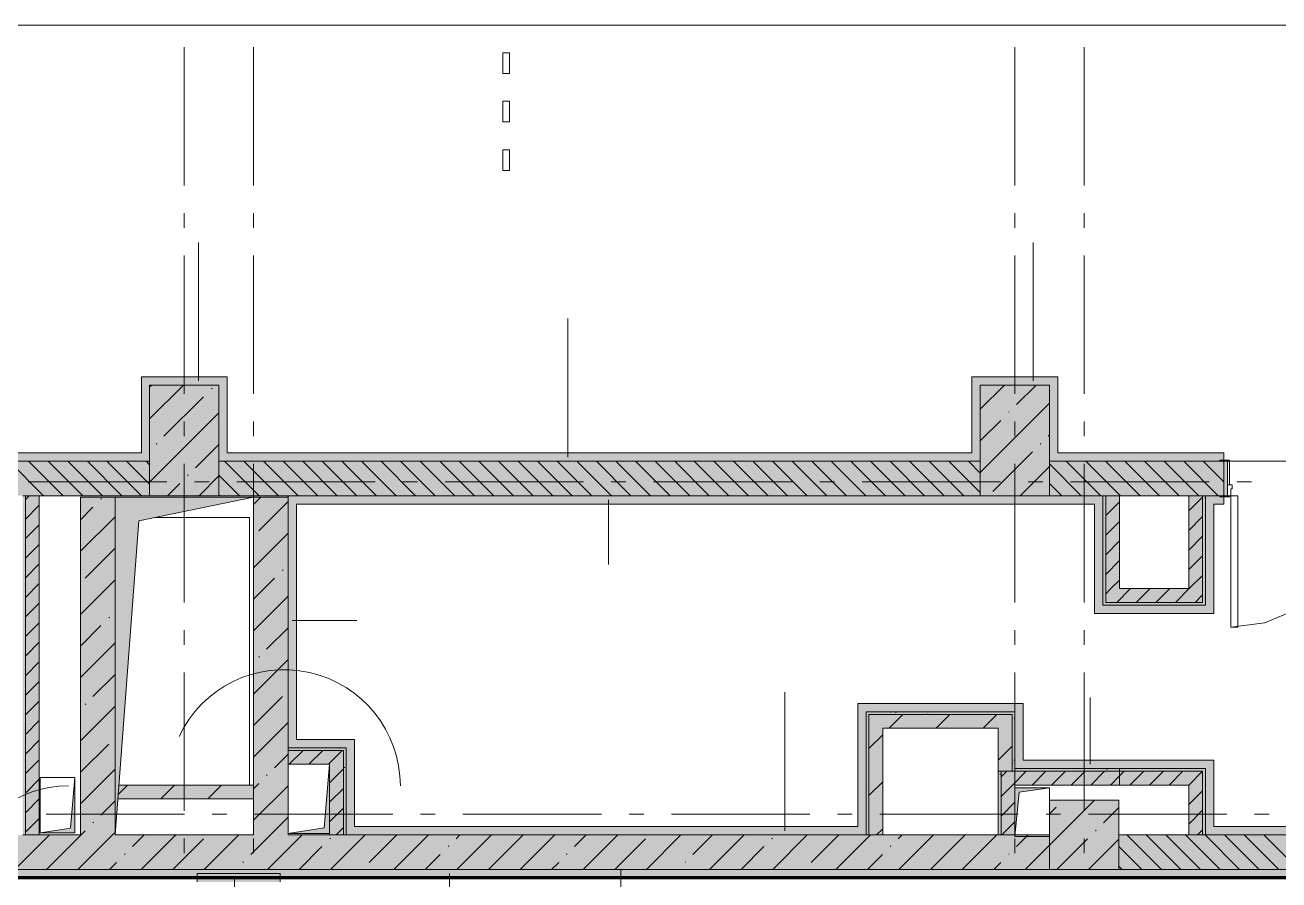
# Model space of a CAD drawing. Header units: millimetres. Extents: x -537608 to 253996, y -217170 to 186033.
# Drawn here: x -309926 to -300869, y -142975 to -136800 of the extents above; entities that cross this region are included whole.
import ezdxf

# ---------------------------------------------------------------- set-up
doc = ezdxf.new("R2010")
doc.units = ezdxf.units.MM
doc.layers.add('16) Лак 1.6м', color=160, linetype='Continuous', lineweight=90)
doc.layers.add('PDF _Геометрия', color=7, linetype='Continuous')
doc.layers.add('PDF _Сплошная заливка', color=7, linetype='Continuous', true_color=0xffffff)

msp = doc.modelspace()

# ---------------------------------------------------------------- hatches: boundary and pattern name
at = {"layer": 'PDF _Сплошная заливка', "true_color": 0xff7d7d, "transparency": 33554559}
for points in [[(-309086.1802, -139889.9758), (-309026.1817, -139889.9758), (-309026.1817, -139339.9755), (-309086.1802, -139339.9755), (-309086.1802, -139716.2732)], [(-308526.1794, -139889.9758), (-308466.1809, -139889.9758), (-308466.1809, -139339.9755), (-308526.1794, -139339.9755), (-308526.1794, -139716.2732)], [(-303086.1795, -139889.9758), (-303026.1809, -139889.9758), (-303026.1809, -139339.9755), (-303086.1795, -139339.9755), (-303086.1795, -139716.2732)], [(-302526.1787, -139889.9758), (-302466.1802, -139889.9758), (-302466.1802, -139339.9755), (-302526.1787, -139339.9755), (-302526.1787, -139716.2732)], [(-309467.4986, -139949.9764), (-309026.1817, -139949.9764), (-309026.1817, -139889.9758), (-314776.1856, -139889.9758), (-314776.1856, -139949.9764), (-311154.0372, -139949.9764)], [(-303026.1809, -139949.9764), (-303026.1809, -139889.9758), (-308526.1794, -139889.9758), (-308526.1794, -139949.9764), (-304407.8827, -139949.9764)], [(-308026.1815, -141959.6305), (-307966.183, -141959.6305), (-307966.183, -140199.9776), (-308026.1815, -140199.9776), (-308026.1815, -141142.7543)], [(-302200.118, -140259.9761), (-302140.1195, -140259.9761), (-302140.1195, -140199.9776), (-307966.183, -140199.9776), (-307966.183, -140259.9761), (-302721.3441, -140259.9761)], [(-301878.0747, -141050.9932), (-301340.116, -141050.9932), (-301340.116, -140990.9925), (-302140.1195, -140990.9925), (-302140.1195, -141050.9932)], [(-303911.1788, -142649.631), (-303851.1803, -142649.631), (-303851.1803, -141699.629), (-303911.1788, -141699.629), (-303911.1788, -142589.6303)], [(-302721.3441, -142109.6291), (-302716.177, -142109.6291), (-302716.177, -141699.629), (-302776.1798, -141699.629), (-302776.1798, -142109.6291)], [(-307606.1788, -142019.6291), (-307606.1788, -141959.6305), (-308026.1815, -141959.6305), (-308026.1815, -142019.6291), (-307780.96, -142019.6291)], [(-301400.1188, -142169.6298), (-301400.1188, -142109.6291), (-302776.1798, -142109.6291), (-302776.1798, -142169.6298), (-302020.1181, -142169.6298)], [(-301400.1188, -142589.6303), (-301340.116, -142589.6303), (-301340.116, -142109.6291), (-301400.1188, -142109.6291), (-301400.1188, -142569.2354)], [(-303911.1788, -142649.631), (-303911.1788, -142589.6303), (-307606.1788, -142589.6303), (-307606.1788, -142649.631), (-306094.4213, -142649.631)], [(-297136.1747, -142649.631), (-297136.1747, -142589.6303), (-301400.1188, -142589.6303), (-301400.1188, -142649.631), (-299348.2668, -142649.631)], [(-293991.175, -142959.6307), (-293991.175, -142899.63), (-305623.1783, -142899.63), (-305623.1783, -142959.6307), (-295975.1895, -142959.6307)]]:
    msp.add_hatch(color=11, dxfattribs=at).paths.add_polyline_path(points)
at = {"layer": 'PDF _Сплошная заливка', "transparency": 33554559}
for points in [[(-309026.1817, -140199.9776), (-308526.1794, -140199.9776), (-308526.1794, -139399.9762), (-309026.1817, -139399.9762), (-309026.1817, -139949.9764)], [(-303026.1809, -140199.9776), (-302526.1787, -140199.9776), (-302526.1787, -139399.9762), (-303026.1809, -139399.9762), (-303026.1809, -139949.9764)], [(-309276.1827, -142649.631), (-309276.1827, -140209.6293), (-309526.1795, -140209.6293), (-309526.1795, -142649.631), (-309467.4986, -142649.631)], [(-308151.1821, -142649.631), (-308026.1815, -142649.631), (-308026.1815, -140209.6293), (-308276.1826, -140209.6293), (-308276.1826, -142649.631)], [(-303851.1803, -142649.631), (-303831.1793, -142649.631), (-303831.1793, -141759.6297), (-303851.1803, -141759.6297), (-303851.1803, -142569.2354)], [(-303564.6134, -141779.6306), (-302796.1808, -141779.6306), (-302796.1808, -141759.6297), (-303831.1793, -141759.6297), (-303831.1793, -141779.6306), (-303731.1789, -141779.6306)], [(-302796.1808, -142189.6307), (-302796.1808, -141779.6306), (-302896.1769, -141779.6306), (-302896.1769, -142189.6307), (-302876.1802, -142189.6307)], [(-307626.1797, -142039.6301), (-307606.1788, -142039.6301), (-307606.1788, -142019.6291), (-308026.1815, -142019.6291), (-308026.1815, -142039.6301), (-307780.96, -142039.6301)], [(-307626.1797, -142139.6305), (-307626.1797, -142039.6301), (-308026.1815, -142039.6301), (-308026.1815, -142139.6305), (-307726.1802, -142139.6305)], [(-302020.1181, -142289.6312), (-302020.1181, -142189.6307), (-302876.1802, -142189.6307), (-302876.1802, -142289.6312), (-302721.3441, -142289.6312)], [(-302020.1181, -142189.6307), (-302020.1181, -142169.6298), (-302796.1808, -142169.6298), (-302796.1808, -142189.6307), (-302721.3441, -142189.6307)], [(-301420.1154, -142189.6307), (-301400.1188, -142189.6307), (-301400.1188, -142169.6298), (-302020.1181, -142169.6298), (-302020.1181, -142189.6307)], [(-302876.1802, -142649.631), (-302776.1798, -142649.631), (-302776.1798, -142289.6312), (-302876.1802, -142289.6312), (-302876.1802, -142569.2354)], [(-302526.1787, -142899.63), (-302026.1808, -142899.63), (-302026.1808, -142399.6299), (-302526.1787, -142399.6299), (-302526.1787, -142569.2354)], [(-302746.1806, -142899.63), (-302526.1787, -142899.63), (-302526.1787, -142649.631), (-302775.2799, -142650.5309), (-302776.1798, -142649.631), (-308151.1821, -142649.631), (-308151.1821, -142899.63), (-302776.1798, -142899.63)]]:
    msp.add_hatch(color=256, dxfattribs=at).paths.add_polyline_path(points)
at = {"layer": 'PDF _Сплошная заливка', "true_color": 0xff7d7d, "transparency": 33554559}
h = msp.add_hatch(color=11, dxfattribs=at)
h.paths.add_polyline_path([(-297076.1761, -139949.9764), (-297076.1761, -139889.9758), (-299266.1789, -139889.9758), (-299266.1789, -139941.9761), (-299236.1797, -139941.9761), (-299236.1797, -139949.9764), (-297661.7282, -139949.9764)], flags=0)
h.paths.add_polyline_path([(-301296.1784, -139949.9764), (-301296.1784, -139941.9761), (-301266.1792, -139941.9761), (-301266.1792, -139889.9758), (-302526.1787, -139889.9758), (-302526.1787, -139949.9764), (-301878.0747, -139949.9764)], flags=0)
at = {"layer": 'PDF _Сплошная заливка', "transparency": 33554559}
h = msp.add_hatch(color=256, dxfattribs=at)
h.paths.add_polyline_path([(-308016.1789, -140199.9776), (-308016.1789, -139949.9764), (-308526.1794, -139949.9764), (-308526.1794, -140199.9776)], flags=0)
h.paths.add_polyline_path([(-312441.2932, -140199.9776), (-309026.1817, -140199.9776), (-309026.1817, -139949.9764), (-314776.1856, -139949.9764), (-314776.1856, -140199.9776), (-312461.2941, -140199.9776)], flags=0)
h = msp.add_hatch(color=256, dxfattribs=at)
h.paths.add_polyline_path([(-294301.1768, -140199.9776), (-294051.1757, -140199.9776), (-294051.1757, -139949.9764), (-296576.1782, -139949.9764), (-296576.1782, -140199.9776), (-295975.1895, -140199.9776)], flags=0)
h.paths.add_polyline_path([(-298514.4403, -140199.9776), (-297076.1761, -140199.9776), (-297076.1761, -139949.9764), (-299266.1789, -139949.9764), (-299266.1789, -140199.9776), (-298534.4413, -140199.9776)], flags=0)
h.paths.add_polyline_path([(-301340.116, -140199.9776), (-301266.1792, -140199.9776), (-301266.1792, -139949.9764), (-302526.1787, -139949.9764), (-302526.1787, -140199.9776), (-301878.0747, -140199.9776)], flags=0)
h.paths.add_polyline_path([(-303026.1809, -140199.9776), (-303026.1809, -139949.9764), (-308016.1789, -139949.9764), (-308016.1789, -140199.9776), (-304407.8827, -140199.9776)], flags=0)
at = {"layer": 'PDF _Сплошная заливка', "true_color": 0xff7d7d, "transparency": 33554559}
h = msp.add_hatch(color=11, dxfattribs=at)
h.paths.add_polyline_path([(-298534.4413, -140259.9761), (-298534.4413, -140199.9776), (-299236.1797, -140202.6558), (-299236.1797, -140207.9758), (-299266.1789, -140207.9758), (-299266.1789, -140259.9761), (-298594.4441, -140259.9761)], flags=0)
h.paths.add_polyline_path([(-301340.116, -140259.9761), (-301266.1792, -140259.9761), (-301266.1792, -140207.9758), (-301296.1784, -140207.9758), (-301296.1784, -140199.9776), (-301340.116, -140199.9776)], flags=0)
at = {"layer": 'PDF _Сплошная заливка', "true_color": 0xe2e2e2, "transparency": 33554559}
for points in [[(-309276.1827, -142649.631), (-309104.1832, -140381.6288), (-308276.1826, -140209.6293), (-309276.1827, -140209.6293), (-309276.1827, -142569.2354)], [(-302776.1798, -142660.1396), (-302746.1806, -142340.1395), (-302526.1787, -142310.1381), (-302776.1798, -142310.1381), (-302776.1798, -142569.2354)]]:
    msp.add_hatch(color=254, dxfattribs=at).paths.add_polyline_path(points)
at = {"layer": 'PDF _Сплошная заливка', "transparency": 33554559}
h = msp.add_hatch(color=256, dxfattribs=at)
h.paths.add_polyline_path([(-308151.1821, -142899.63), (-308151.1821, -142649.631), (-310391.2927, -142649.631), (-310391.2927, -142899.63), (-309104.1832, -142899.63)], flags=0)
h.paths.add_polyline_path([(-311546.2927, -142899.63), (-311541.2935, -142899.63), (-311541.2935, -142649.631), (-315576.1848, -142649.631), (-315576.1848, -142899.63), (-312840.5759, -142899.63)], flags=0)
h = msp.add_hatch(color=256, dxfattribs=at)
h.paths.add_polyline_path([(-294301.1768, -142899.63), (-294301.1768, -142649.631), (-296576.1782, -142649.631), (-296576.1782, -142899.63), (-295975.1895, -142899.63)], flags=0)
h.paths.add_polyline_path([(-297076.1761, -142899.63), (-297076.1761, -142649.631), (-302026.1808, -142649.631), (-302026.1808, -142899.63), (-299348.2668, -142899.63)], flags=0)
at = {"layer": 'PDF _Сплошная заливка', "true_color": 0x6a8dc8, "transparency": 33554559}
msp.add_hatch(color=153, dxfattribs=at).paths.add_polyline_path([(-305623.1783, -142959.6307), (-305623.1783, -142899.63), (-310386.2936, -142899.63), (-310386.2936, -142959.6307), (-306094.4213, -142959.6307)])

# ---------------------------------------------------------------- linework, layer by layer
at = {"layer": '16) Лак 1.6м'}
for p, q in [((-305623.1783, -142959.6307), (-310386.2936, -142959.6307)), ((-293991.175, -142959.6307), (-305623.1783, -142959.6307))]:
    msp.add_line(p, q, dxfattribs=at)
at = {"layer": 'PDF _Геометрия', "color": 9, "lineweight": 9, "true_color": 0xc0c0c0}
for p, q in [((-312476.0247, -136799.9044), (-303476.0193, -136799.9044)), ((-303476.0193, -136799.9044), (-294476.0161, -136799.9044)), ((-306426.0194, -136999.9053), (-306476.0197, -136999.9053)), ((-306476.0197, -136999.9053), (-306476.0197, -137149.9059)), ((-306426.0194, -137149.9059), (-306426.0194, -136999.9053)), ((-306476.0197, -137149.9059), (-306426.0194, -137149.9059)), ((-306426.0194, -137349.9047), (-306476.0197, -137349.9047)), ((-306476.0197, -137349.9047), (-306476.0197, -137499.9053)), ((-306426.0194, -137499.9053), (-306426.0194, -137349.9047)), ((-306476.0197, -137499.9053), (-306426.0194, -137499.9053)), ((-306426.0194, -137699.9062), (-306476.0197, -137699.9062)), ((-306476.0197, -137699.9062), (-306476.0197, -137849.9047)), ((-306426.0194, -137849.9047), (-306426.0194, -137699.9062)), ((-306476.0197, -137849.9047), (-306426.0194, -137849.9047)), ((-301226.1773, -139949.9764), (-299306.1765, -139949.9764)), ((-299306.1765, -139949.9764), (-301226.1773, -139949.9764)), ((-308984.1904, -140356.7041), (-308304.1926, -140356.7041)), ((-308304.1926, -140356.7041), (-308304.1926, -142289.6312))]:
    msp.add_line(p, q, dxfattribs=at)
at = {"layer": 'PDF _Геометрия', "color": 253, "lineweight": 9, "true_color": 0xaaaaaa}
for p, q in [((-308776.1806, -136958.293), (-308776.1806, -137958.2952)), ((-308276.1826, -136958.293), (-308276.1826, -137958.2952)), ((-302776.1798, -136958.293), (-302776.1798, -137958.2952)), ((-302276.1776, -136958.293), (-302276.1776, -137958.2952)), ((-308776.1806, -138158.2939), (-308776.1806, -138264.1268)), ((-308276.1826, -138158.2939), (-308276.1826, -138264.1268)), ((-302776.1798, -138158.2939), (-302776.1798, -138264.1268)), ((-302276.1776, -138158.2939), (-302276.1776, -138264.1268)), ((-308776.1806, -138464.1277), (-308776.1806, -139464.1278)), ((-308276.1826, -138464.1277), (-308276.1826, -139464.1278)), ((-302776.1798, -138464.1277), (-302776.1798, -139464.1278)), ((-302276.1776, -138464.1277), (-302276.1776, -139464.1278)), ((-308776.1806, -139664.1286), (-308776.1806, -139769.9615)), ((-308276.1826, -139664.1286), (-308276.1826, -139769.9615)), ((-302776.1798, -139664.1286), (-302776.1798, -139769.9615)), ((-302276.1776, -139664.1286), (-302276.1776, -139769.9615)), ((-308776.1806, -139969.9623), (-308776.1806, -140969.9625)), ((-308276.1826, -139969.9623), (-308276.1826, -140969.9625)), ((-302776.1798, -139969.9623), (-302776.1798, -140969.9625)), ((-302276.1776, -139969.9623), (-302276.1776, -140969.9625)), ((-308902.9508, -140099.6283), (-309902.9509, -140099.6283)), ((-308597.115, -140099.6283), (-308702.9499, -140099.6283)), ((-307397.114, -140099.6283), (-308397.1184, -140099.6283)), ((-307091.2824, -140099.6283), (-307197.1174, -140099.6283)), ((-305891.2814, -140099.6283), (-306891.2816, -140099.6283)), ((-305585.4499, -140099.6283), (-305691.2806, -140099.6283)), ((-304385.4489, -140099.6283), (-305385.4491, -140099.6283)), ((-304079.6131, -140099.6283), (-304185.448, -140099.6283)), ((-302879.6121, -140099.6283), (-303879.6165, -140099.6283)), ((-302573.7805, -140099.6283), (-302679.6155, -140099.6283)), ((-301373.7796, -140099.6283), (-302373.7796, -140099.6283)), ((-301067.948, -140099.6283), (-301173.7787, -140099.6283)), ((-308276.1826, -140209.6293), (-309276.1827, -140209.6293)), ((-309276.1827, -140209.6293), (-309276.1827, -142649.631)), ((-308276.1826, -140209.6293), (-309104.1832, -140381.6288)), ((-308276.1826, -142649.631), (-308276.1826, -140209.6293)), ((-309104.1832, -140381.6288), (-309276.1827, -142649.631)), ((-308776.1806, -141169.9612), (-308776.1806, -141275.7961)), ((-308276.1826, -141169.9612), (-308276.1826, -141275.7961)), ((-302776.1798, -141169.9612), (-302776.1798, -141275.7961)), ((-302276.1776, -141169.9612), (-302276.1776, -141275.7961)), ((-308776.1806, -141475.7949), (-308776.1806, -142475.795)), ((-308276.1826, -141475.7949), (-308276.1826, -142475.795)), ((-302776.1798, -141475.7949), (-302776.1798, -142475.795)), ((-302276.1776, -141475.7949), (-302276.1776, -142475.795)), ((-307726.1802, -142139.6305), (-308026.1815, -142139.6305)), ((-308026.1815, -142139.6305), (-308026.1815, -142639.6305)), ((-307766.1821, -142599.6308), (-307726.1802, -142139.6305)), ((-307726.1802, -142639.6305), (-307726.1802, -142139.6305)), ((-309566.1815, -142234.2916), (-309816.1826, -142234.2916)), ((-309816.1826, -142234.2916), (-309816.1826, -142634.2912)), ((-309598.6824, -142601.7902), (-309566.1815, -142234.2916)), ((-309566.1815, -142634.2912), (-309566.1815, -142234.2916)), ((-302526.1787, -142310.1381), (-302776.1798, -142310.1381)), ((-302776.1798, -142310.1381), (-302776.1798, -142660.1396)), ((-302746.1806, -142340.1395), (-302776.1798, -142660.1396)), ((-302526.1787, -142310.1381), (-302746.1806, -142340.1395)), ((-302526.1787, -142660.1396), (-302526.1787, -142310.1381)), ((-308774.6132, -142499.6303), (-309774.6133, -142499.6303)), ((-308468.7774, -142499.6303), (-308574.6123, -142499.6303)), ((-307268.7763, -142499.6303), (-308268.7765, -142499.6303)), ((-306962.9448, -142499.6303), (-307068.7754, -142499.6303)), ((-305762.9438, -142499.6303), (-306762.9439, -142499.6303)), ((-305457.108, -142499.6303), (-305562.9429, -142499.6303)), ((-304257.1113, -142499.6303), (-305257.1114, -142499.6303)), ((-303951.2754, -142499.6303), (-304057.1104, -142499.6303)), ((-302751.2744, -142499.6303), (-303751.2746, -142499.6303)), ((-302445.4429, -142499.6303), (-302551.2735, -142499.6303)), ((-301245.4419, -142499.6303), (-302245.442, -142499.6303)), ((-300939.6104, -142499.6303), (-301045.441, -142499.6303)), ((-309816.1826, -142634.2912), (-309598.6824, -142601.7902)), ((-309816.1826, -142634.2912), (-309566.1815, -142634.2912)), ((-309276.1827, -142649.631), (-308276.1826, -142649.631)), ((-308026.1815, -142639.6305), (-307766.1821, -142599.6308)), ((-308026.1815, -142639.6305), (-307726.1802, -142639.6305)), ((-308776.1806, -142675.7959), (-308776.1806, -142781.6287)), ((-308276.1826, -142675.7959), (-308276.1826, -142781.6287)), ((-302776.1798, -142660.1396), (-302526.1787, -142660.1396)), ((-302776.1798, -142675.7959), (-302776.1798, -142781.6287)), ((-302276.1776, -142675.7959), (-302276.1776, -142781.6287))]:
    msp.add_line(p, q, dxfattribs=at)
at = {"layer": 'PDF _Геометрия', "lineweight": 9}
for p, q in [((-308673.1358, -139369.9769), (-308673.1358, -138369.9768)), ((-302644.8754, -139369.9769), (-302644.8754, -138369.9768)), ((-306004.7895, -139919.9772), (-306004.7895, -138919.9771)), ((-309026.1817, -139339.9755), (-309086.1802, -139339.9755)), ((-309086.1802, -139339.9755), (-309086.1802, -139889.9758)), ((-308526.1794, -139339.9755), (-309026.1817, -139339.9755)), ((-308466.1809, -139339.9755), (-308526.1794, -139339.9755)), ((-308466.1809, -139889.9758), (-308466.1809, -139339.9755)), ((-303026.1809, -139339.9755), (-303086.1795, -139339.9755)), ((-303086.1795, -139339.9755), (-303086.1795, -139889.9758)), ((-302526.1787, -139339.9755), (-303026.1809, -139339.9755)), ((-302466.1802, -139339.9755), (-302526.1787, -139339.9755)), ((-302466.1802, -139889.9758), (-302466.1802, -139339.9755)), ((-309026.1817, -139644.7607), (-308781.3993, -139399.9762)), ((-309026.1817, -139416.6616), (-309009.4963, -139399.9762)), ((-309026.1817, -139399.9762), (-309026.1817, -139949.9764)), ((-308526.1794, -139399.9762), (-309026.1817, -139399.9762)), ((-309026.1817, -139889.9758), (-309026.1817, -139399.9762)), ((-309026.1817, -139399.9762), (-308526.1794, -139399.9762)), ((-308580.4813, -139427.1594), (-308575.7404, -139422.4164)), ((-308526.1794, -139949.9764), (-308526.1794, -139399.9762)), ((-308526.1794, -139399.9762), (-308526.1794, -139889.9758)), ((-303026.1809, -139575.3214), (-302850.8357, -139399.9762)), ((-303026.1809, -139399.9762), (-303026.1809, -139949.9764)), ((-302526.1787, -139399.9762), (-303026.1809, -139399.9762)), ((-303026.1809, -139889.9758), (-303026.1809, -139399.9762)), ((-303026.1809, -139399.9762), (-302526.1787, -139399.9762)), ((-302763.9683, -139541.2079), (-302622.7344, -139399.9762)), ((-302526.1787, -139949.9764), (-302526.1787, -139399.9762)), ((-302526.1787, -139399.9762), (-302526.1787, -139889.9758)), ((-308922.6288, -139769.307), (-308637.5044, -139484.1826)), ((-303026.1809, -140031.5197), (-302526.1787, -139531.5196)), ((-309026.1817, -140100.9589), (-308526.1794, -139600.9588)), ((-303026.1809, -139803.4205), (-302878.0146, -139655.2585)), ((-302820.9914, -139598.2332), (-302816.2506, -139593.4923)), ((-308979.652, -139826.3323), (-308974.9112, -139821.5893)), ((-308694.5319, -139997.4061), (-308526.1794, -139829.0558)), ((-302592.8945, -139826.3323), (-302588.1494, -139821.5893)), ((-302535.867, -139769.307), (-302526.1787, -139759.6165)), ((-309086.1802, -139889.9758), (-314716.1827, -139889.9758)), ((-309026.1817, -139949.9764), (-309026.1817, -139889.9758)), ((-308526.1794, -139889.9758), (-308526.1794, -139949.9764)), ((-303086.1795, -139889.9758), (-308466.1809, -139889.9758)), ((-303026.1809, -139949.9764), (-303026.1809, -139889.9758)), ((-302935.0421, -140168.4798), (-302649.9176, -139883.3554)), ((-302526.1787, -139889.9758), (-302526.1787, -139949.9764)), ((-301266.1792, -139889.9758), (-302466.1802, -139889.9758)), ((-301266.1792, -139941.9761), (-301266.1792, -139889.9758)), ((-309026.1817, -139949.9764), (-314776.1856, -139949.9764)), ((-314776.1856, -139949.9764), (-309026.1817, -139949.9764)), ((-309791.8671, -140199.9776), (-310041.8682, -139949.9764)), ((-309650.4481, -140199.9776), (-309900.4492, -139949.9764)), ((-309509.0248, -140199.9776), (-309759.0259, -139949.9764)), ((-309367.6058, -140199.9776), (-309617.6069, -139949.9764)), ((-309226.1825, -140199.9776), (-309476.1836, -139949.9764)), ((-309084.7635, -140199.9776), (-309334.7603, -139949.9764)), ((-309026.1817, -140117.1362), (-309193.3414, -139949.9764)), ((-309026.1817, -139975.715), (-309051.9181, -139949.9764)), ((-309026.1817, -139949.9764), (-309026.1817, -140199.9776)), ((-309026.1817, -140199.9776), (-309026.1817, -139949.9764)), ((-308526.1794, -140199.9776), (-308526.1794, -139949.9764)), ((-308016.1789, -139949.9764), (-308526.1794, -139949.9764)), ((-308526.1794, -139949.9764), (-308526.1794, -140199.9776)), ((-308526.1794, -139949.9764), (-308016.1789, -139949.9764)), ((-308236.2324, -140199.9776), (-308486.2335, -139949.9764)), ((-308094.8134, -140199.9776), (-308344.8102, -139949.9764)), ((-308016.1789, -140137.1866), (-308203.3912, -139949.9764)), ((-308016.1789, -139995.7655), (-308061.9679, -139949.9764)), ((-303026.1809, -139949.9764), (-308016.1789, -139949.9764)), ((-308016.1789, -139949.9764), (-303026.1809, -139949.9764)), ((-307811.9711, -140199.9776), (-308016.1789, -139995.7655)), ((-307670.5479, -140199.9776), (-307920.549, -139949.9764)), ((-307529.1246, -140199.9776), (-307779.1257, -139949.9764)), ((-307387.7055, -140199.9776), (-307637.7066, -139949.9764)), ((-307246.2823, -140199.9776), (-307496.2834, -139949.9764)), ((-307104.8633, -140199.9776), (-307354.8644, -139949.9764)), ((-306963.44, -140199.9776), (-307213.4411, -139949.9764)), ((-306822.021, -140199.9776), (-307072.0178, -139949.9764)), ((-306680.5977, -140199.9776), (-306930.5988, -139949.9764)), ((-306539.1787, -140199.9776), (-306789.1755, -139949.9764)), ((-306397.7555, -140199.9776), (-306647.7566, -139949.9764)), ((-306256.3321, -140199.9776), (-306506.3332, -139949.9764)), ((-306114.9131, -140199.9776), (-306364.9143, -139949.9764)), ((-305973.4899, -140199.9776), (-306223.491, -139949.9764)), ((-305832.0709, -140199.9776), (-306082.0677, -139949.9764)), ((-305690.6476, -140199.9776), (-305940.6487, -139949.9764)), ((-305549.2286, -140199.9776), (-305799.2254, -139949.9764)), ((-305407.8053, -140199.9776), (-305657.8064, -139949.9764)), ((-305266.382, -140199.9776), (-305516.3832, -139949.9764)), ((-305124.9631, -140199.9776), (-305374.9641, -139949.9764)), ((-304983.5397, -140199.9776), (-305233.5408, -139949.9764)), ((-304842.1207, -140199.9776), (-305092.1219, -139949.9764)), ((-304700.6975, -140199.9776), (-304950.6986, -139949.9764)), ((-304559.2785, -140199.9776), (-304809.2753, -139949.9764)), ((-304417.8552, -140199.9776), (-304667.8563, -139949.9764)), ((-304276.4362, -140199.9776), (-304526.433, -139949.9764)), ((-304135.0129, -140199.9776), (-304385.014, -139949.9764)), ((-303993.5896, -140199.9776), (-304243.5907, -139949.9764)), ((-303852.1706, -140199.9776), (-304102.1717, -139949.9764)), ((-303710.7473, -140199.9776), (-303960.7484, -139949.9764)), ((-303569.3284, -140199.9776), (-303819.3252, -139949.9764)), ((-303427.9051, -140199.9776), (-303677.9062, -139949.9764)), ((-303286.4861, -140199.9776), (-303536.4829, -139949.9764)), ((-303145.0628, -140199.9776), (-303395.0639, -139949.9764)), ((-303026.1809, -140177.4383), (-303253.6406, -139949.9764)), ((-303026.1809, -140036.0172), (-303112.2216, -139949.9764)), ((-303026.1809, -139949.9764), (-303026.1809, -140199.9776)), ((-303026.1809, -140199.9776), (-303026.1809, -139949.9764)), ((-302738.4386, -140199.9776), (-302526.1787, -139987.7156)), ((-302526.1787, -140199.9776), (-302526.1787, -139949.9764)), ((-302526.1787, -139949.9764), (-301296.1784, -139949.9764)), ((-301296.1784, -139949.9764), (-302526.1787, -139949.9764)), ((-302526.1787, -139949.9764), (-302526.1787, -140199.9776)), ((-302296.536, -140199.9776), (-302526.1787, -139970.3326)), ((-302155.1127, -140199.9776), (-302405.1138, -139949.9764)), ((-302013.6937, -140199.9776), (-302263.6904, -139949.9764)), ((-301872.2704, -140199.9776), (-302122.2715, -139949.9764)), ((-301730.8471, -140199.9776), (-301980.8482, -139949.9764)), ((-301589.4281, -140199.9776), (-301839.4292, -139949.9764)), ((-301448.0048, -140199.9776), (-301698.0059, -139949.9764)), ((-301306.5858, -140199.9776), (-301556.5826, -139949.9764)), ((-301266.1792, -140098.961), (-301415.1637, -139949.9764)), ((-301226.1773, -139941.9761), (-301296.1784, -139941.9761)), ((-301296.1784, -139941.9761), (-301296.1784, -139949.9764)), ((-301296.1784, -139949.9764), (-301226.1773, -139949.9764)), ((-301266.1792, -139957.5398), (-301273.7404, -139949.9764)), ((-301241.1791, -139949.9764), (-301266.1792, -139949.9764)), ((-301266.1792, -139949.9764), (-301266.1792, -140199.9776)), ((-301241.1791, -140199.9776), (-301241.1791, -139949.9764)), ((-301226.1773, -139949.9764), (-301241.1791, -139949.9764)), ((-301241.1791, -139949.9764), (-301241.1791, -140119.9759)), ((-301226.1773, -139949.9764), (-301226.1773, -139941.9761)), ((-301226.1773, -140119.9759), (-301226.1773, -139949.9764)), ((-308897.1034, -140199.9776), (-308808.5782, -140111.4545)), ((-308751.5551, -140054.4292), (-308746.8142, -140049.6884)), ((-308669.0022, -140199.9776), (-308526.1794, -140057.1548)), ((-308377.6557, -140199.9776), (-308526.1794, -140051.4517)), ((-302437.9549, -140199.9776), (-302526.1787, -140111.7538)), ((-309923.2576, -140199.9776), (-309943.2542, -140199.9776)), ((-309923.2576, -140227.0316), (-309896.2036, -140199.9776)), ((-309823.2572, -140199.9776), (-309923.2576, -140199.9776)), ((-309923.2576, -140199.9776), (-309923.2576, -142649.631)), ((-309823.2572, -142649.631), (-309823.2572, -140199.9776)), ((-309823.2572, -140199.9776), (-309026.1817, -140199.9776)), ((-309026.1817, -140199.9776), (-308526.1794, -140199.9776)), ((-308519.0746, -140199.9776), (-308526.1794, -140192.8729)), ((-308526.1794, -140199.9776), (-308016.1789, -140199.9776)), ((-307966.183, -140199.9776), (-308026.1815, -140199.9776)), ((-308026.1815, -140199.9776), (-308026.1815, -141959.6305)), ((-307953.3901, -140199.9776), (-308016.1789, -140137.1866)), ((-308016.1789, -140199.9776), (-303026.1809, -140199.9776)), ((-302140.1195, -140199.9776), (-307966.183, -140199.9776)), ((-303026.1809, -140199.9776), (-302526.1787, -140199.9776)), ((-302526.1787, -140199.9776), (-301340.116, -140199.9776)), ((-302120.1185, -140199.9776), (-302140.1195, -140199.9776)), ((-302140.1195, -140199.9776), (-302140.1195, -140870.9933)), ((-302140.1195, -140259.9761), (-302140.1195, -140199.9776)), ((-302120.1185, -140202.0703), (-302118.0258, -140199.9776)), ((-302020.1181, -140199.9776), (-302120.1185, -140199.9776)), ((-302120.1185, -140870.9933), (-302120.1185, -140199.9776)), ((-302020.1181, -140870.9933), (-302020.1181, -140199.9776)), ((-301420.1154, -140199.9776), (-301520.1158, -140199.9776)), ((-301520.1158, -140199.9776), (-301520.1158, -140870.9933)), ((-301400.1188, -140199.9776), (-301420.1154, -140199.9776)), ((-301420.1154, -140199.9776), (-301420.1154, -140870.9933)), ((-301400.1188, -140870.9933), (-301400.1188, -140199.9776)), ((-301340.116, -140199.9776), (-301400.1188, -140199.9776)), ((-301400.1188, -140199.9776), (-301400.1188, -140990.9925)), ((-301340.116, -140199.9776), (-301296.1784, -140199.9776)), ((-301296.1784, -140199.9776), (-301340.116, -140199.9776)), ((-301226.1773, -140199.9776), (-301296.1784, -140199.9776)), ((-301296.1784, -140199.9776), (-301296.1784, -140207.9758)), ((-301266.1792, -140199.9776), (-301241.1791, -140199.9776)), ((-301206.1763, -140119.9759), (-301241.1791, -140119.9759)), ((-301241.1791, -140119.9759), (-301241.1791, -140199.9776)), ((-301241.1791, -140119.9759), (-301226.1773, -140119.9759)), ((-301241.1791, -140199.9776), (-301216.179, -140199.9776)), ((-301226.1773, -140207.9758), (-301226.1773, -140199.9776)), ((-301216.179, -140199.9776), (-301216.179, -140149.9773)), ((-301216.179, -140149.9773), (-301206.1763, -140149.9773)), ((-301166.1788, -140199.9776), (-301216.179, -140199.9776)), ((-301216.179, -140199.9776), (-301216.179, -141149.9775)), ((-301206.1763, -140149.9773), (-301206.1763, -140119.9759)), ((-301166.1788, -141149.9775), (-301166.1788, -140199.9776)), ((-309923.2576, -140368.4528), (-309823.2572, -140268.4523)), ((-309276.1827, -140209.6293), (-309526.1795, -140209.6293)), ((-309526.1795, -140209.6293), (-309526.1795, -142649.631)), ((-309526.1795, -140372.8598), (-309435.8502, -140282.5283)), ((-309378.827, -140225.503), (-309374.0862, -140220.7622)), ((-308276.1826, -140263.352), (-308222.4578, -140209.6293)), ((-308026.1815, -140209.6293), (-308276.1826, -140209.6293)), ((-308276.1826, -140209.6293), (-308276.1826, -142289.6312)), ((-308238.3337, -140453.6021), (-308026.1815, -140241.45)), ((-308026.1815, -141959.6305), (-308026.1815, -140209.6293)), ((-307966.183, -141959.6305), (-307966.183, -140259.9761)), ((-307966.183, -140259.9761), (-302200.118, -140259.9761)), ((-305712.5646, -140229.9768), (-305712.5646, -140696.126)), ((-302200.118, -140259.9761), (-302200.118, -141050.9932)), ((-302140.1195, -140990.9925), (-302140.1195, -140259.9761)), ((-302120.1185, -140343.4914), (-302020.1181, -140243.4931)), ((-301520.1158, -140309.1776), (-301420.1154, -140209.1771)), ((-301340.116, -140990.9925), (-301340.116, -140259.9761)), ((-301340.116, -140259.9761), (-301266.1792, -140259.9761)), ((-301296.1784, -140207.9758), (-301226.1773, -140207.9758)), ((-301266.1792, -140259.9761), (-301266.1792, -140207.9758)), ((-309526.1795, -140600.9589), (-309276.1827, -140350.9578)), ((-302120.1185, -140484.9125), (-302020.1181, -140384.9142)), ((-301520.1158, -140450.5987), (-301420.1154, -140350.5983)), ((-309923.2576, -140509.8739), (-309823.2572, -140409.8734)), ((-308276.1826, -140719.5502), (-308026.1815, -140469.549)), ((-309923.2576, -140651.295), (-309823.2572, -140551.2967)), ((-302120.1185, -140626.3358), (-302020.1181, -140526.3354)), ((-301520.1158, -140592.0199), (-301420.1154, -140492.0194)), ((-309492.8733, -140795.7496), (-309276.1827, -140579.057)), ((-301520.1158, -140733.441), (-301420.1154, -140633.4427)), ((-309923.2576, -140792.7183), (-309823.2572, -140692.7179)), ((-308067.2599, -140738.7265), (-308062.5191, -140733.9835)), ((-302120.1185, -140767.757), (-302020.1181, -140667.7565)), ((-309923.2576, -140934.1395), (-309823.2572, -140834.139)), ((-309526.1795, -141057.155), (-309276.1827, -140807.156)), ((-308276.1826, -140947.6471), (-308124.283, -140795.7496)), ((-302081.9337, -140870.9933), (-302020.1181, -140809.1776)), ((-301516.2492, -140870.9933), (-301420.1154, -140774.8638)), ((-308276.1826, -141175.7462), (-308026.1815, -140925.7472)), ((-302140.1195, -140870.9933), (-302140.1195, -140970.9938)), ((-302120.1185, -140909.1781), (-302081.9337, -140870.9933)), ((-302120.1185, -140970.9938), (-302120.1185, -140870.9933)), ((-302040.5109, -140970.9938), (-301940.5104, -140870.9933)), ((-301520.1158, -140870.9933), (-302020.1181, -140870.9933)), ((-301899.0919, -140970.9938), (-301799.0914, -140870.9933)), ((-301757.6686, -140970.9938), (-301657.6681, -140870.9933)), ((-301616.2496, -140970.9938), (-301516.2492, -140870.9933)), ((-301474.8263, -140970.9938), (-301420.1154, -140916.285)), ((-301420.1154, -140870.9933), (-301420.1154, -140970.9938)), ((-301400.1188, -140970.9938), (-301400.1188, -140870.9933)), ((-309923.2576, -141075.5606), (-309823.2572, -140975.5601)), ((-302140.1195, -140970.9938), (-302140.1195, -140990.9925)), ((-302140.1195, -140990.9925), (-301400.1188, -140990.9925)), ((-301400.1188, -140990.9925), (-302140.1195, -140990.9925)), ((-301420.1154, -140970.9938), (-302120.1185, -140970.9938)), ((-301400.1188, -140990.9925), (-301400.1188, -140970.9938)), ((-301340.116, -141050.9932), (-301340.116, -140990.9925)), ((-309321.7995, -141080.8741), (-309317.0588, -141076.1311)), ((-307996.1822, -141100.1818), (-307530.0331, -141100.1818)), ((-302200.118, -141050.9932), (-302140.1195, -141050.9932)), ((-302140.1195, -141050.9932), (-301340.116, -141050.9932)), ((-300970.2986, -141117.6078), (-300741.1769, -141022.7012)), ((-309923.2576, -141216.9817), (-309823.2572, -141116.9813)), ((-309526.1795, -141285.2541), (-309378.827, -141137.8994)), ((-308181.3062, -141308.9732), (-308026.1815, -141153.8441)), ((-301216.179, -141149.9775), (-300970.2986, -141117.6078)), ((-301216.179, -141149.9775), (-301166.1788, -141149.9775)), ((-309923.2576, -141358.4029), (-309823.2572, -141258.4024)), ((-309526.1795, -141513.3532), (-309276.1827, -141263.3521)), ((-308276.1826, -141631.9444), (-308026.1815, -141381.9432)), ((-308238.3337, -141365.9964), (-308233.5929, -141361.2555)), ((-309923.2576, -141499.824), (-309823.2572, -141399.8236)), ((-309923.2576, -141641.2451), (-309823.2572, -141541.2447)), ((-309435.8502, -141651.1208), (-309276.1827, -141491.4511)), ((-308276.1826, -141860.0413), (-308067.2599, -141651.1208)), ((-304438.1317, -142619.6296), (-304438.1317, -141619.6295)), ((-309923.2576, -141782.6663), (-309823.2572, -141682.668)), ((-309526.1795, -141969.5492), (-309276.1827, -141719.5502)), ((-309492.8733, -141708.1439), (-309488.1325, -141703.4031)), ((-303851.1803, -141699.629), (-303911.1788, -141699.629)), ((-303911.1788, -141699.629), (-303911.1788, -142589.6303)), ((-302776.1798, -141699.629), (-303851.1803, -141699.629)), ((-302716.177, -141699.629), (-302776.1798, -141699.629)), ((-302716.177, -142109.6291), (-302716.177, -141699.629)), ((-302232.52, -142139.6305), (-302232.52, -141656.8605)), ((-309923.2576, -141924.0896), (-309823.2572, -141824.0891)), ((-303851.1803, -142649.631), (-303851.1803, -141759.6297)), ((-303851.1803, -141759.6297), (-302776.1798, -141759.6297)), ((-303831.1793, -141759.6297), (-303851.1803, -141759.6297)), ((-303851.1803, -141759.6297), (-303851.1803, -142649.631)), ((-303731.1789, -141759.6297), (-303831.1793, -141759.6297)), ((-303731.1789, -141779.6306), (-303831.1793, -141779.6306)), ((-303831.1793, -141779.6306), (-303831.1793, -142649.631)), ((-302896.1769, -141759.6297), (-303731.1789, -141759.6297)), ((-302896.1769, -141779.6306), (-303731.1789, -141779.6306)), ((-303684.5416, -141879.631), (-303584.5412, -141779.6306)), ((-303345.1283, -141879.631), (-303245.1278, -141779.6306)), ((-303005.7193, -141879.631), (-302905.7188, -141779.6306)), ((-302796.1808, -141759.6297), (-302896.1769, -141759.6297)), ((-302796.1808, -141779.6306), (-302896.1769, -141779.6306)), ((-302776.1798, -141759.6297), (-302796.1808, -141759.6297)), ((-302796.1808, -142169.6298), (-302796.1808, -141779.6306)), ((-302776.1798, -141759.6297), (-302776.1798, -142109.6291)), ((-302776.1798, -142169.6298), (-302776.1798, -141759.6297)), ((-308276.1826, -142088.1404), (-308026.1815, -141838.1415)), ((-303831.1793, -142026.2688), (-303731.1789, -141926.2684)), ((-303731.1789, -142649.631), (-303731.1789, -141879.631)), ((-303731.1789, -141879.631), (-302896.1769, -141879.631)), ((-302896.1769, -141879.631), (-302896.1769, -142169.6298)), ((-309923.2576, -142065.5107), (-309823.2572, -141965.5103)), ((-309526.1795, -142197.6483), (-309321.7995, -141993.2683)), ((-308026.1815, -142019.6291), (-308026.1815, -141959.6305)), ((-307606.1788, -141959.6305), (-307966.183, -141959.6305)), ((-307546.1802, -141959.6305), (-307606.1788, -141959.6305)), ((-307546.1802, -142589.6303), (-307546.1802, -141959.6305)), ((-302896.1769, -142109.5042), (-302796.1808, -142009.5037)), ((-309923.2576, -142206.9319), (-309823.2572, -142106.9314)), ((-308124.283, -142164.3421), (-308026.1815, -142066.2384)), ((-307606.1788, -142019.6291), (-308026.1815, -142019.6291)), ((-307606.1788, -142019.6291), (-308026.1815, -142019.6291)), ((-308026.1815, -142019.6291), (-308026.1815, -142039.6301)), ((-307626.1797, -142039.6301), (-308026.1815, -142039.6301)), ((-308026.1815, -142039.6301), (-308026.1815, -142139.6305)), ((-308017.475, -142139.6305), (-307917.4746, -142039.6301)), ((-307876.056, -142139.6305), (-307776.0555, -142039.6301)), ((-307734.6327, -142139.6305), (-307634.6322, -142039.6301)), ((-307626.1797, -142139.6305), (-307626.1797, -142039.6301)), ((-307606.1788, -142039.6301), (-307606.1788, -142019.6291)), ((-307606.1788, -142039.6301), (-307606.1788, -142019.6291)), ((-307606.1788, -142139.6305), (-307606.1788, -142039.6301)), ((-309526.1795, -142425.7474), (-309276.1827, -142175.7463)), ((-308026.1815, -142649.631), (-308026.1815, -142139.6305)), ((-308026.1815, -142139.6305), (-307726.1802, -142139.6305)), ((-307726.1802, -142272.5991), (-307626.1797, -142172.5987)), ((-307626.1797, -142649.631), (-307626.1797, -142139.6305)), ((-307606.1788, -142589.6303), (-307606.1788, -142139.6305)), ((-307606.1788, -142139.6305), (-307606.1788, -142589.6303)), ((-302896.1769, -142169.6298), (-302896.1769, -142189.6307)), ((-302896.1769, -142189.6307), (-302896.1769, -142289.6312)), ((-302896.1769, -142189.6307), (-302876.1802, -142189.6307)), ((-302876.1802, -142230.9243), (-302834.8866, -142189.6307)), ((-302876.1802, -142289.6312), (-302876.1802, -142189.6307)), ((-302876.1802, -142189.6307), (-302796.1808, -142189.6307)), ((-302876.1802, -142189.6307), (-302796.1808, -142189.6307)), ((-302796.1808, -142189.6307), (-302796.1808, -142169.6298)), ((-302796.1808, -142189.6307), (-302020.1181, -142189.6307)), ((-302793.4638, -142289.6312), (-302693.4633, -142189.6307)), ((-302776.1798, -142109.6291), (-302776.1798, -142169.6298)), ((-302776.1798, -142169.6298), (-302020.1181, -142169.6298)), ((-302020.1181, -142169.6298), (-302776.1798, -142169.6298)), ((-301400.1188, -142109.6291), (-302716.177, -142109.6291)), ((-302652.0404, -142289.6312), (-302552.04, -142189.6307)), ((-302510.6215, -142289.6312), (-302410.621, -142189.6307)), ((-302369.1982, -142289.6312), (-302269.1977, -142189.6307)), ((-302227.7792, -142289.6312), (-302127.7788, -142189.6307)), ((-302020.1181, -142169.6298), (-301400.1188, -142169.6298)), ((-302020.1181, -142189.6307), (-302020.1181, -142169.6298)), ((-302020.1181, -142169.6298), (-302020.1181, -142189.6307)), ((-301400.1188, -142169.6298), (-302020.1181, -142169.6298)), ((-302020.1181, -142223.3912), (-301986.3554, -142189.6307)), ((-302020.1181, -142289.6312), (-302020.1181, -142189.6307)), ((-302020.1181, -142189.6307), (-301420.1154, -142189.6307)), ((-302020.1181, -142189.6307), (-302020.1181, -142289.6312)), ((-301944.9326, -142289.6312), (-301844.9364, -142189.6307)), ((-301803.5136, -142289.6312), (-301703.5132, -142189.6307)), ((-301662.0904, -142289.6312), (-301562.0899, -142189.6307)), ((-301520.6713, -142289.6312), (-301420.6709, -142189.6307)), ((-301420.1154, -142189.6307), (-301420.1154, -142289.6312)), ((-301340.116, -142109.6291), (-301400.1188, -142109.6291)), ((-301400.1188, -142169.6298), (-301400.1188, -142589.6303)), ((-301400.1188, -142189.6307), (-301400.1188, -142169.6298)), ((-301400.1188, -142289.6312), (-301400.1188, -142189.6307)), ((-301340.116, -142589.6303), (-301340.116, -142109.6291)), ((-309923.2576, -142348.353), (-309823.2572, -142248.3525)), ((-308276.1826, -142316.2395), (-308238.3337, -142278.3906)), ((-308181.3062, -142221.3674), (-308176.5654, -142216.6245)), ((-303831.1793, -142365.68), (-303731.1789, -142265.6817)), ((-302086.3559, -142289.6312), (-302020.1181, -142223.3912)), ((-309254.0633, -142357.9832), (-309185.7113, -142289.6312)), ((-308276.1826, -142289.6312), (-309248.879, -142289.6312)), ((-308946.2984, -142389.6295), (-308846.298, -142289.6312)), ((-308606.8894, -142389.6295), (-308506.889, -142289.6312)), ((-308276.1826, -142389.6295), (-308276.1826, -142289.6312)), ((-308276.1826, -142544.3386), (-308026.1815, -142294.3375)), ((-307726.1802, -142414.0202), (-307626.1797, -142314.0198)), ((-302896.1769, -142289.6312), (-302896.1769, -142649.631)), ((-302876.1802, -142372.3455), (-302793.4638, -142289.6312)), ((-302876.1802, -142649.631), (-302876.1802, -142289.6312)), ((-302776.1798, -142310.1381), (-302776.1798, -142289.6312)), ((-302776.1798, -142289.6312), (-302020.1181, -142289.6312)), ((-302020.1181, -142289.6312), (-301520.1158, -142289.6312)), ((-301520.1158, -142289.6312), (-301520.1158, -142649.631)), ((-301520.1158, -142430.499), (-301420.1154, -142330.4985)), ((-301420.1154, -142289.6312), (-301420.1154, -142649.631)), ((-301400.1188, -142649.631), (-301400.1188, -142289.6312)), ((-309923.2576, -142489.7741), (-309823.2572, -142389.7737)), ((-309378.827, -142506.4896), (-309276.1827, -142403.8454)), ((-309256.4617, -142389.6295), (-308276.1826, -142389.6295)), ((-308276.1826, -142389.6295), (-308276.1826, -142649.631)), ((-307726.1802, -142555.4414), (-307626.1797, -142455.441)), ((-302876.1802, -142513.7667), (-302776.1798, -142413.7684)), ((-302526.1787, -142724.8983), (-302200.9103, -142399.6299)), ((-302026.1808, -142399.6299), (-302526.1787, -142399.6299)), ((-302526.1787, -142399.6299), (-302526.1787, -142899.63)), ((-302526.1787, -142496.8014), (-302478.8438, -142449.4643)), ((-302136.6963, -142563.5149), (-302026.1808, -142452.9974)), ((-302026.1808, -142899.63), (-302026.1808, -142399.6299)), ((-309923.2576, -142631.1953), (-309823.2572, -142531.1949)), ((-309435.8502, -142563.5149), (-309431.1094, -142558.772)), ((-308153.3738, -142649.631), (-308026.1815, -142522.4366)), ((-302870.6213, -142649.631), (-302776.1798, -142555.1895)), ((-301520.1158, -142571.9201), (-301420.1154, -142471.9197)), ((-310000.0664, -142899.63), (-309750.0653, -142649.631)), ((-309923.2576, -142649.631), (-309943.2542, -142649.631)), ((-309923.2576, -142649.631), (-309823.2572, -142649.631)), ((-309526.1795, -142649.631), (-309823.2572, -142649.631)), ((-309771.9652, -142899.63), (-309521.9684, -142649.631)), ((-309543.8683, -142899.63), (-309293.8671, -142649.631)), ((-309521.9684, -142649.631), (-309492.8733, -142620.5403)), ((-309293.8671, -142649.631), (-309276.1827, -142631.9445)), ((-308276.1826, -142649.631), (-309276.1827, -142649.631)), ((-309150.7258, -142734.5888), (-309065.7702, -142649.631)), ((-309087.67, -142899.63), (-308837.6689, -142649.631)), ((-308631.4718, -142899.63), (-308381.475, -142649.631)), ((-308295.3568, -142791.6141), (-308153.3738, -142649.631)), ((-308151.1821, -142875.5341), (-307925.2768, -142649.631)), ((-307726.1802, -142649.631), (-308026.1815, -142649.631)), ((-307726.1802, -142639.6305), (-307726.1802, -142649.631)), ((-307726.1802, -142649.631), (-307626.1797, -142649.631)), ((-307719.0798, -142899.63), (-307469.0787, -142649.631)), ((-307678.9487, -142649.631), (-307626.1797, -142596.8621)), ((-307626.1797, -142649.631), (-307606.1788, -142649.631)), ((-307606.1788, -142589.6303), (-307606.1788, -142649.631)), ((-307606.1788, -142649.631), (-307606.1788, -142589.6303)), ((-307606.1788, -142649.631), (-303911.1788, -142649.631)), ((-303911.1788, -142649.631), (-307606.1788, -142649.631)), ((-303911.1788, -142589.6303), (-307546.1802, -142589.6303)), ((-307439.9879, -142848.6372), (-307240.9817, -142649.631)), ((-307262.8815, -142899.63), (-307012.8805, -142649.631)), ((-306812.716, -142677.5634), (-306784.7835, -142649.631)), ((-306806.6833, -142899.63), (-306556.6865, -142649.631)), ((-306578.5864, -142899.63), (-306328.5853, -142649.631)), ((-306350.4895, -142899.63), (-306100.4884, -142649.631)), ((-305957.347, -142734.5888), (-305872.3871, -142649.631)), ((-305894.2913, -142899.63), (-305644.2902, -142649.631)), ((-305438.0931, -142899.63), (-305188.092, -142649.631)), ((-305101.9781, -142791.6141), (-304959.995, -142649.631)), ((-304981.8949, -142899.63), (-304731.8981, -142649.631)), ((-304525.701, -142899.63), (-304275.6999, -142649.631)), ((-304246.6091, -142848.6372), (-304047.5986, -142649.631)), ((-304069.5028, -142899.63), (-303819.5017, -142649.631)), ((-303911.1788, -142649.631), (-303851.1803, -142649.631)), ((-303851.1803, -142649.631), (-303831.1793, -142649.631)), ((-303831.1793, -142649.631), (-303731.1789, -142649.631)), ((-303775.7192, -142649.631), (-303731.1789, -142605.0928)), ((-302896.1769, -142649.631), (-303731.1789, -142649.631)), ((-303619.3372, -142677.5634), (-303591.4048, -142649.631)), ((-303613.3046, -142899.63), (-303363.3035, -142649.631)), ((-303385.2076, -142899.63), (-303135.2066, -142649.631)), ((-303157.1064, -142899.63), (-302907.1053, -142649.631)), ((-302896.1769, -142649.631), (-302876.1802, -142649.631)), ((-302876.1802, -142649.631), (-302776.1798, -142649.631)), ((-302526.1787, -142649.631), (-302775.1938, -142649.631)), ((-302763.9683, -142734.5888), (-302679.0083, -142649.631)), ((-302193.7194, -142620.5403), (-302188.9786, -142615.7973)), ((-297076.1761, -142649.631), (-302026.1808, -142649.631)), ((-301718.2007, -142899.63), (-301968.2017, -142649.631)), ((-301576.7816, -142899.63), (-301826.7827, -142649.631)), ((-301435.3583, -142899.63), (-301685.3595, -142649.631)), ((-301293.9394, -142899.63), (-301543.9362, -142649.631)), ((-301520.1158, -142649.631), (-301420.1154, -142649.631)), ((-301456.4056, -142649.631), (-301420.1154, -142613.3408)), ((-301420.1154, -142649.631), (-301400.1188, -142649.631)), ((-301152.5161, -142899.63), (-301402.5172, -142649.631)), ((-301400.1188, -142589.6303), (-301400.1188, -142649.631)), ((-301400.1188, -142649.631), (-297136.1747, -142649.631)), ((-297136.1747, -142589.6303), (-301340.116, -142589.6303)), ((-301011.0928, -142899.63), (-301261.0939, -142649.631)), ((-300869.6738, -142899.63), (-301119.6749, -142649.631)), ((-300728.2505, -142899.63), (-300978.2516, -142649.631)), ((-308859.5731, -142899.63), (-308637.5044, -142677.5634)), ((-307947.1767, -142899.63), (-307782.1355, -142734.5888)), ((-307725.1123, -142677.5634), (-307720.3715, -142672.8226)), ((-306869.7434, -142734.5888), (-306864.9983, -142729.848)), ((-305666.19, -142899.63), (-305444.1257, -142677.5634)), ((-304753.7979, -142899.63), (-304588.7567, -142734.5888)), ((-304531.7293, -142677.5634), (-304526.9884, -142672.8226)), ((-303676.3603, -142734.5888), (-303671.6196, -142729.848)), ((-302700.9082, -142899.63), (-302526.1787, -142724.8983)), ((-302472.8113, -142899.63), (-302250.7469, -142677.5634)), ((-302244.7144, -142899.63), (-302026.1808, -142681.0964)), ((-301859.6239, -142899.63), (-302026.1808, -142733.0752)), ((-309207.7532, -142791.6141), (-309203.0125, -142786.8711)), ((-307034.7846, -142899.63), (-306926.7666, -142791.6141)), ((-306014.3701, -142791.6141), (-306009.6294, -142786.8711)), ((-303841.4016, -142899.63), (-303733.3878, -142791.6141)), ((-302820.9914, -142791.6141), (-302816.2506, -142786.8711)), ((-308151.1821, -142899.63), (-310386.2936, -142899.63)), ((-310386.2936, -142899.63), (-308151.1821, -142899.63)), ((-309315.7713, -142899.63), (-309264.7764, -142848.6372)), ((-308352.3843, -142848.6372), (-308347.6392, -142843.8964)), ((-308175.2779, -142899.63), (-308151.1821, -142875.5341)), ((-305623.1783, -142899.63), (-308151.1821, -142899.63)), ((-308151.1821, -142899.63), (-302526.1787, -142899.63)), ((-306122.3882, -142899.63), (-306071.3976, -142848.6372)), ((-305623.1783, -142959.6307), (-305623.1783, -142899.63)), ((-302526.1787, -142899.63), (-305623.1783, -142899.63)), ((-305623.1783, -142899.63), (-305623.1783, -142959.6307)), ((-305159.0013, -142848.6372), (-305154.2604, -142843.8964)), ((-302929.0095, -142899.63), (-302878.0146, -142848.6372)), ((-302526.1787, -142899.63), (-302026.1808, -142899.63)), ((-302001.0429, -142899.63), (-302026.1808, -142874.4964)), ((-302026.1808, -142899.63), (-297076.1761, -142899.63)), ((-297076.1761, -142899.63), (-302026.1808, -142899.63)), ((-308083.2563, -142929.6314), (-308683.2547, -142929.6314)), ((-308683.2547, -142929.6314), (-308683.2547, -142989.6299)), ((-308412.5465, -142959.6307), (-308412.5465, -143541.4753)), ((-308083.2563, -142989.6299), (-308083.2563, -142929.6314)), ((-306860.1843, -142929.6314), (-306860.1843, -143395.7805)), ((-305623.1783, -143373.0023), (-305623.1783, -142959.6307)), ((-305623.1783, -142959.6307), (-305623.1783, -144873.6268))]:
    msp.add_line(p, q, dxfattribs=at)
at = {"layer": 'PDF _Геометрия', "color": 8, "lineweight": 9, "true_color": 0x787878}
for p, q in [((-301400.1188, -140217.3153), (-301402.8617, -140212.5616)), ((-301400.1188, -140941.6166), (-301402.388, -140945.5522)), ((-303673.5917, -141765.9464), (-303676.9416, -141760.1378)), ((-303633.2625, -141761.5308), (-303636.6125, -141767.3394)), ((-303406.4832, -141775.1438), (-303409.0753, -141779.6306)), ((-302854.4742, -141762.2993), (-302856.0157, -141759.6297)), ((-302784.1802, -141805.4725), (-302777.4716, -141805.4725)), ((-309923.2576, -141886.5205), (-309925.5871, -141890.5616)), ((-307654.4739, -142020.8713), (-307657.8239, -142026.68)), ((-307617.2838, -142159.6594), (-307620.638, -142165.4681)), ((-302790.5659, -142130.7431), (-302793.9202, -142136.5518)), ((-302784.1802, -142110.2728), (-302777.4716, -142110.2728)), ((-302110.2365, -142171.5781), (-302113.5908, -142177.3869)), ((-302885.7782, -142211.8729), (-302879.0738, -142211.8729)), ((-309923.2576, -142320.412), (-309925.0833, -142317.2471)), ((-303850.0737, -142340.26), (-303851.1803, -142342.1783))]:
    msp.add_line(p, q, dxfattribs=at)
at = {"layer": 'PDF _Геометрия', "color": 1, "lineweight": 9}
for centre, radius, start, end in [((-308054.4725, -142295.5515), 839.3823, 0.00012784, 154.79117028), ((-309613.3222, -143099.5455), 803.9958, 90.00002772, 244.79120247)]:
    msp.add_arc(centre, radius, start, end, dxfattribs=at)
at = {"layer": 'PDF _Сплошная заливка', "color": 11, "lineweight": 35, "true_color": 0xff7d7d, "transparency": 33554559}
for points in [[(-308526.1794, -139399.9762), (-308526.1794, -139339.9755), (-309026.1817, -139399.9762), (-309026.1817, -139339.9755)], [(-303026.1809, -139399.9762), (-302526.1787, -139399.9762), (-303026.1809, -139339.9755), (-302526.1787, -139339.9755)], [(-301340.116, -140990.9925), (-301340.116, -140199.9776), (-301400.1188, -140990.9925), (-301400.1188, -140199.9776)], [(-302140.1195, -141050.9932), (-302140.1195, -140259.9761), (-302200.118, -141050.9932), (-302200.118, -140259.9761)], [(-303851.1803, -141759.6297), (-302776.1798, -141759.6297), (-303851.1803, -141699.629), (-302776.1798, -141699.629)], [(-307546.1802, -142589.6303), (-307546.1802, -141959.6305), (-307606.1788, -142589.6303), (-307606.1788, -141959.6305)]]:
    msp.add_solid(points, dxfattribs=at)
at = {"layer": 'PDF _Сплошная заливка', "color": 7, "lineweight": 35, "true_color": 0xf4f4f4, "transparency": 33554559}
msp.add_solid([(-301266.1792, -140199.9776), (-301241.1791, -140199.9776), (-301266.1792, -139949.9764), (-301241.1791, -139949.9764)], dxfattribs=at)
at = {"layer": 'PDF _Сплошная заливка', "lineweight": 35, "transparency": 33554559}
for points in [[(-309923.2576, -142649.631), (-309923.2576, -140199.9776), (-309943.2542, -142649.631), (-309943.2542, -140199.9776)], [(-309823.2572, -142649.631), (-309823.2572, -140199.9776), (-309923.2576, -142649.631), (-309923.2576, -140199.9776)], [(-302120.1185, -140970.9938), (-302120.1185, -140199.9776), (-302140.1195, -140970.9938), (-302140.1195, -140199.9776)], [(-302020.1181, -140870.9933), (-302020.1181, -140199.9776), (-302120.1185, -140870.9933), (-302120.1185, -140199.9776)], [(-301520.1158, -140870.9933), (-301420.1154, -140870.9933), (-301520.1158, -140199.9776), (-301420.1154, -140199.9776)], [(-301400.1188, -140970.9938), (-301400.1188, -140199.9776), (-301420.1154, -140970.9938), (-301420.1154, -140199.9776)], [(-302120.1185, -140970.9938), (-301420.1154, -140970.9938), (-302120.1185, -140870.9933), (-301420.1154, -140870.9933)], [(-302140.1195, -140990.9925), (-301400.1188, -140990.9925), (-302140.1195, -140970.9938), (-301400.1188, -140970.9938)], [(-303731.1789, -142649.631), (-303731.1789, -141779.6306), (-303831.1793, -142649.631), (-303831.1793, -141779.6306)], [(-303731.1789, -141879.631), (-302896.1769, -141879.631), (-303731.1789, -141779.6306), (-302896.1769, -141779.6306)], [(-302776.1798, -142169.6298), (-302776.1798, -141759.6297), (-302796.1808, -142169.6298), (-302796.1808, -141759.6297)], [(-307606.1788, -142649.631), (-307606.1788, -142039.6301), (-307626.1797, -142649.631), (-307626.1797, -142039.6301)], [(-307626.1797, -142649.631), (-307626.1797, -142139.6305), (-307726.1802, -142649.631), (-307726.1802, -142139.6305)], [(-302876.1802, -142649.631), (-302876.1802, -142189.6307), (-302896.1769, -142649.631), (-302896.1769, -142189.6307)], [(-302020.1181, -142289.6312), (-301420.1154, -142289.6312), (-302020.1181, -142189.6307), (-301420.1154, -142189.6307)], [(-301400.1188, -142649.631), (-301400.1188, -142189.6307), (-301420.1154, -142649.631), (-301420.1154, -142189.6307)], [(-309256.4617, -142389.6295), (-308276.1826, -142389.6295), (-309248.879, -142289.6312), (-308276.1826, -142289.6312)], [(-301420.1154, -142649.631), (-301420.1154, -142289.6312), (-301520.1158, -142649.631), (-301520.1158, -142289.6312)]]:
    msp.add_solid(points, dxfattribs=at)
at = {"layer": 'PDF _Сплошная заливка', "color": 254, "lineweight": 35, "true_color": 0xe2e2e2, "transparency": 33554559}
for points in [[(-307726.1802, -142639.6305), (-307726.1802, -142139.6305), (-308026.1815, -142639.6305), (-307766.1821, -142599.6308)], [(-309566.1815, -142634.2912), (-309566.1815, -142234.2916), (-309816.1826, -142634.2912), (-309598.6824, -142601.7902)]]:
    msp.add_solid(points, dxfattribs=at)
at = {"layer": 'PDF _Сплошная заливка', "color": 63, "lineweight": 35, "true_color": 0xbce362, "transparency": 33554559}
msp.add_solid([(-308083.2563, -142989.6299), (-308083.2563, -142929.6314), (-308683.2547, -142989.6299), (-308683.2547, -142929.6314)], dxfattribs=at)

doc.saveas('drawing.dxf')
